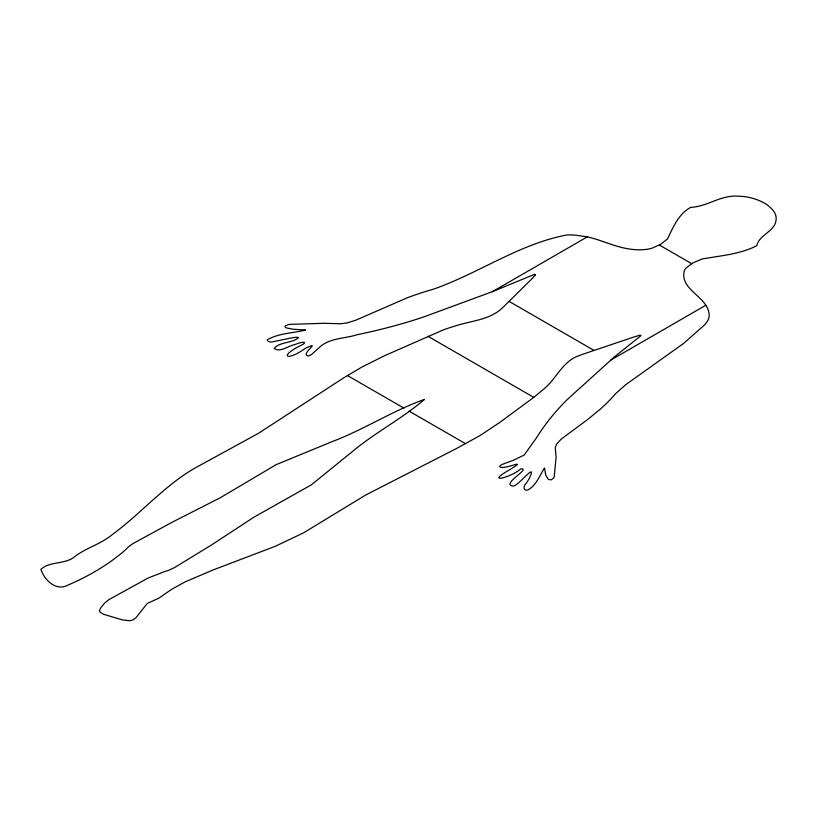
<?xml version="1.0" encoding="UTF-8"?>
<svg xmlns="http://www.w3.org/2000/svg" width="817" height="817" viewBox="0 0 817 817"><rect width="100%" height="100%" fill="white"/><g stroke="black" fill="none" stroke-linecap="round" stroke-linejoin="round"><path stroke-width="1.23" d="M535.492 274.829L532.878 277.79A55.382 31.975 0 0 1 531.949 278.76L502.843 307.529A68.403 39.492 0 0 1 499.708 310.256C486.83 320.346 469.632 321.101 454.65 326.167A163.298 94.282 0 0 0 443.325 329.894L384.409 355.783L361.461 367.303L343.334 378.087L258.54 433.286L194.14 468.529A51.737 29.872 0 0 0 192.689 469.387C162.787 487.289 140.013 514.342 112.011 534.788C100.808 544.142 86.122 547.819 74.766 556.643C65.309 564.639 49.704 560.993 40.87 569.367C44.424 580.06 56.21 591.957 68.454 584.87C89.012 576.056 109.325 564.169 126.094 549.29A37.551 21.681 0 0 1 128.289 546.961L133.069 543.509L171.764 522.431L220.437 497.665L276.197 464.628L316.639 448.002A680.5 392.885 0 0 0 331.273 441.936C362.819 430.314 393.61 410.134 424.391 399.472C401.658 419.121 373.594 433.286 350.585 453.088A680.5 392.885 0 0 0 340.086 461.534L311.287 484.879L254.067 517.079L211.164 545.184L174.654 567.519L168.68 570.276A37.551 21.681 0 0 1 164.656 571.553L148.245 577.966L109.182 599.453L105.179 602.517L101.155 607.225L99.439 610.544L100.011 612.219L103.442 614.221L122.417 619.929L129.872 620.746L133.263 619.827L136.03 617.621L147.295 603.436L158.845 598.156L171.539 589.394L184.918 581.97L212.869 570.041L275.452 546.216L303.036 533.092A51.737 29.872 0 0 0 304.527 532.265L365.577 495.082L456.295 448.625L479.865 435.655L499.81 422.409L533.756 397.368L544.643 388.392A163.298 94.282 0 0 0 551.097 381.856C559.318 371.898 566.447 359.541 579.6 355.456A69.802 40.299 0 0 1 583.399 354.027L633.216 337.227A55.382 31.975 0 0 1 634.891 336.696L640.017 335.184L641.018 335.613L614.282 356.988L566.906 399.881A402.24 232.232 0 0 0 536.361 438.024L524.157 455.079L513.178 460.339A246.703 142.434 0 0 1 508.623 462.044L501.883 464.526L499.738 466.109A2.257 1.307 0 0 0 499.973 466.946C504.416 470.214 529.559 457.418 510.033 469.53C483.102 484.808 512.147 476.995 520.623 468.897C532.03 467.916 500.617 484.154 512.964 486.095C517.855 486.758 537.984 460.002 529.324 478.302A222.295 128.34 0 0 1 528.078 480.406A195.294 112.756 0 0 1 526.189 483.388C523.248 485.594 522.89 491.405 527.823 489.986C536.218 485.533 539.71 475.555 544.5 467.947L545.725 475.024L548.064 479.028A7.159 4.136 0 0 0 549.688 479.742L551.485 479.753L554.14 477.516L556.101 457.285L555.264 447.665L556.704 444.04L561.248 439.076L587.045 419.958L600.342 409.133A271.612 156.813 0 0 0 615.405 393.876L625.536 384.827L683.502 343.508L704.918 324.604L708.073 320.264L709.054 317.078A44.506 25.695 0 0 0 708.88 312.451C705.571 295.734 679.519 289.381 684.35 270.58A25.613 14.788 0 0 1 686.219 267.843L692.908 262.911L702.16 258.989A16.626 9.6 0 0 1 705.612 258.417C722.391 255.507 740.11 253.934 755.592 246.295A7.7 4.442 0 0 0 756.889 245.56C759.238 234.06 776.773 231.282 776.15 217.833A33.64 19.424 0 0 0 774.577 212.553C768.787 203.556 757.972 199.266 747.902 197.152A33.64 19.424 0 0 0 738.742 196.243C721.493 194.405 707.369 206.711 690.722 207.355A7.7 4.442 0 0 0 689.446 208.11C678.907 214.35 673.351 226.503 668.449 236.961A16.626 9.6 0 0 1 667.458 238.962L660.667 244.293L652.129 248.164A25.613 14.788 0 0 1 647.381 249.236C632.246 251.513 617.233 246.714 603.181 241.566M587.331 236.859L574.862 235.071A44.506 25.695 0 0 0 566.845 234.979C519.418 243.844 478.895 273.225 433.827 289.044A271.612 156.813 0 0 0 407.397 297.735L355.538 320.315L346.949 322.929L340.658 323.767L323.992 323.287L288.952 324.41L285.082 325.952L285.102 326.984A7.159 4.136 0 0 0 286.338 327.923L293.272 329.271L305.527 329.986C293.017 333.346 278.362 333.04 267.149 339.943C268.803 344.11 275.482 340.781 278.791 340.556A195.294 112.756 0 0 1 283.959 339.463A222.295 128.34 0 0 1 287.604 338.738C289.187 338.299 303.342 335.45 296.591 339.096C290.127 343.048 278.086 342.609 274.236 348.512C280.445 352.862 288.554 345.499 295.06 344.56C296.295 343.589 308.479 340.117 303.168 344.243C277.004 356.845 287.084 361.635 305.313 348.379C322.603 340.056 301.279 353.22 307.274 355.691A2.257 1.307 0 0 0 308.724 355.824L311.451 354.588L315.76 350.697A246.703 142.434 0 0 1 318.701 348.062C328.802 337.789 344.417 338.861 357.356 334.674A402.24 232.232 0 0 0 423.431 317.047L492.334 291.7L587.331 236.859A99.582 57.486 0 0 1 603.13 241.618M610.799 360.103L705.796 305.252M492.334 291.7L534.737 274.257L535.401 274.757M659.411 245.049L691.611 263.636M509.175 301.432L593.959 350.37M427.781 336.185L533.756 397.368M347.388 375.493L403.935 408.143M409.113 411.135L465.567 443.723"/></g></svg>
